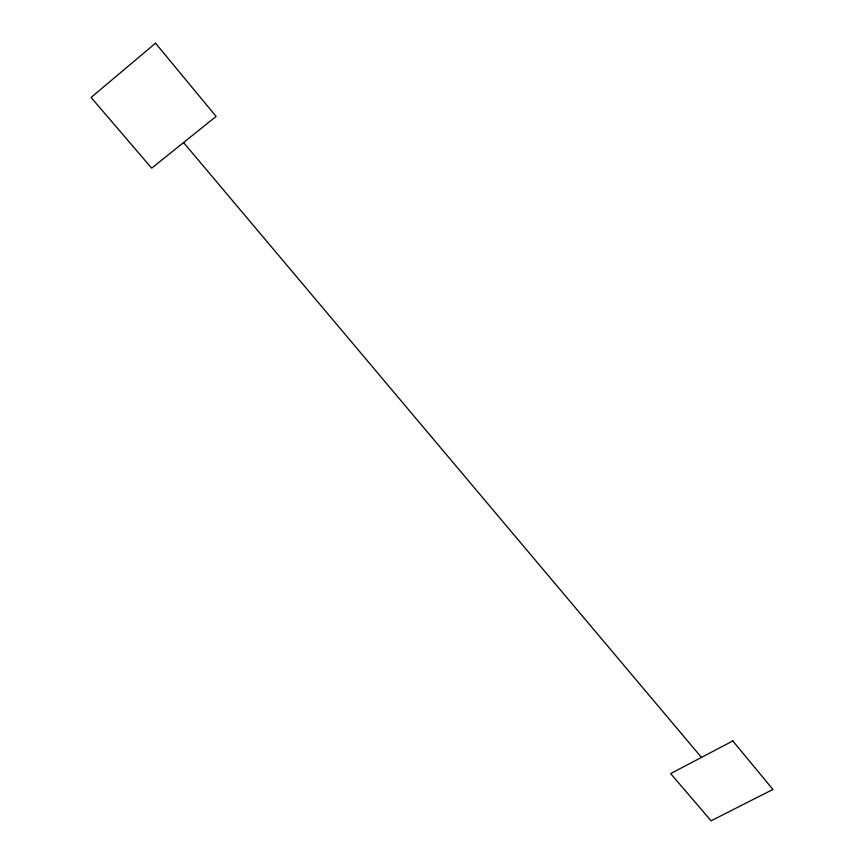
<?xml version="1.0" encoding="UTF-8"?>
<svg xmlns="http://www.w3.org/2000/svg" width="864" height="864" viewBox="0 0 864 864"><rect width="100%" height="100%" fill="white"/><g stroke="black" fill="none" stroke-linecap="round" stroke-linejoin="round"><path stroke-width="1.3" d="M183.568 142.549L701.46 757.415M155.531 43.2L91.087 97.459L151.697 168.167L216.097 116.413L155.531 43.2M732.791 740.945L670.648 773.604L711.094 820.8L772.913 789.448L732.791 740.945"/></g></svg>
